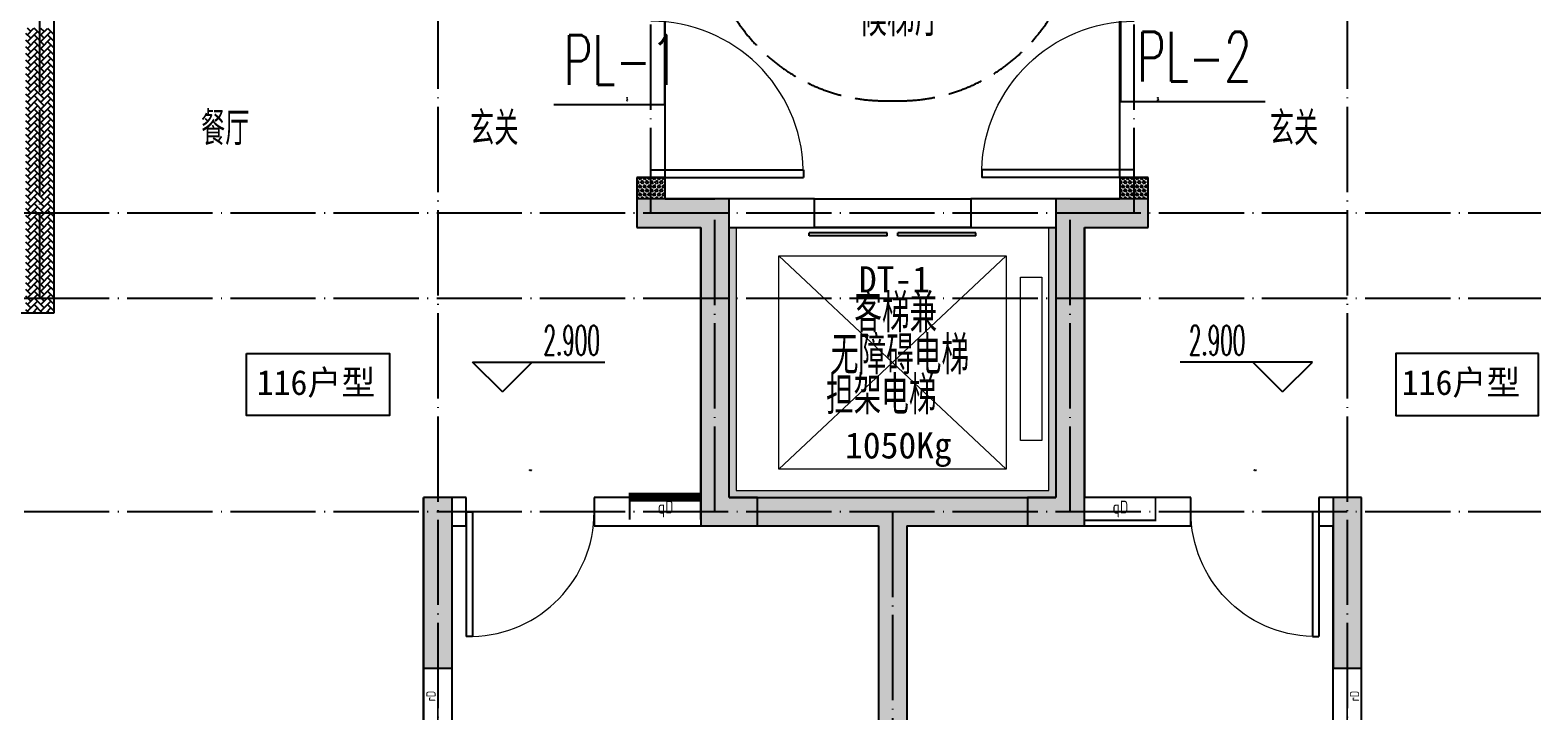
# Model space of a CAD drawing. Extents: x 27938 to 1507990, y 110129 to 923079.
# Drawn here: x 834347 to 844917, y 598848 to 603637 of the extents above; entities that cross this region are included whole.
import ezdxf

# ---------------------------------------------------------------- set-up
doc = ezdxf.new("R2010")
doc.units = 0
doc.header["$LTSCALE"] = 1000
doc.header["$MEASUREMENT"] = 0
doc.linetypes.add('DASH', pattern=[0.35, 0.25, -0.1])
doc.linetypes.add('DOTE', pattern=[2.4200000000000004, 2, -0.2, 0.02, -0.2])
for name, color, linetype, lineweight in [('3.5方案汇报，与郭总、侯月琴确定户型_t8$0$STAIR', 2, 'Continuous', 18), ('EQUIP-消防', 3, 'Continuous', 20), ('填充', 251, 'Continuous', 5)]:
    doc.layers.add(name, color=color, linetype=linetype, lineweight=lineweight)
for name, color, linetype in [('COLUMN', 9, 'Continuous'), ('DIM_ELEV', 3, 'Continuous'), ('DIM_餐饮排水', 31, 'Continuous'), ('DOTE', 1, 'Continuous'), ('PUB_HATCH', 8, 'Continuous'), ('PUB_TEXT', 4, 'Continuous'), ('STAIR', 2, 'Continuous'), ('WALL', 9, 'Continuous'), ('WINDOW', 4, 'Continuous'), ('WINDOW_TEXT', 7, 'Continuous'), ('保温', 6, 'Continuous')]:
    doc.layers.add(name, color=color, linetype=linetype)
doc.styles.add('_TCH_DIM', font='SIMPLEX.shx', dxfattribs={"width": 0.7, "bigfont": 'GBCBIG.shx'})
doc.styles.add('_TCH_WINDOW', font='SIMPLEX.shx', dxfattribs={"width": 0.7, "height": 3.5, "bigfont": 'GBCBIG.shx'})
doc.styles.add('_TWT_SERIAL', font='SIMPLEX', dxfattribs={"width": 0.8, "height": 3.5, "bigfont": 'HZTXT'})
doc.styles.get("Standard").update_dxf_attribs({"font": 'gbenor.shx', "bigfont": 'gbcbig.shx'})
doc.styles.add('房间名称', font='TSSDENG', dxfattribs={"width": 0.8, "bigfont": 'HZTXT'})
doc.styles.add('黑体', font='simhei.ttf')
pattern_1 = [(90, (0, 0), (-16.49778, 1.010197673501861e-15), [9.525, -19.05]), (210, (0, 0), (8.248889999999996, -14.28749658604684), [9.525, -19.05]), (150, (5.83238038093927e-16, 9.525), (-8.248890000000003, -14.28749658604684), [9.525, -19.05])]

# ---------------------------------------------------------------- blocks, each defined once
blk = doc.blocks.new('GFDGFSDFGD')
at = {"layer": 'PUB_HATCH'}
for points in [[(431966.5784036494, 370823.7242366532), (431316.5776486206, 370823.7237811558), (431316.5776486206, 370623.7235008508), (431766.5784036494, 370623.7242366532), (431766.5784024601, 368523.7281419866), (432166.5784024601, 368523.7281419866), (432166.5784024601, 368723.7281419866), (431966.5784025923, 368723.7281419866)], [(434266.5790002493, 370823.7242364994), (434266.5790013064, 368723.7281418327), (434066.5790014386, 368723.7281418327), (434066.5790014386, 368523.7281418327), (434466.5790014386, 368523.7281418327), (434466.5790002493, 370623.7242364994), (434916.5797552781, 370623.723500697), (434916.5797552781, 370823.7237810019)], [(429816.5903770567, 368723.7167772611), (429816.5903740046, 367523.7257142118), (430016.5903773749, 367523.7239627372), (430016.5903773351, 368723.7167773817)], [(436416.5670283146, 368723.7167763724), (436216.5670280362, 368723.7167764931), (436216.5670279742, 367523.7239626549), (436416.5670313978, 367523.7257141294)]]:
    blk.add_hatch(color=0, dxfattribs=at).paths.add_polyline_path(points)
at = {"layer": 'COLUMN', "color": 0}
for p, q in [((431966.5784036494, 370823.7242366532), (431316.5776486206, 370823.7237811558)), ((431316.5776486206, 370823.7237811558), (431316.5776486206, 370623.7235008508)), ((431966.5784025923, 368723.7281419866), (431966.5784036494, 370823.7242366532)), ((434266.5790002493, 370823.7242364994), (434266.5790013064, 368723.7281418327)), ((434916.5797552781, 370823.7237810019), (434266.5790002493, 370823.7242364994)), ((434916.5797552781, 370623.723500697), (434916.5797552781, 370823.7237810019)), ((431316.5776486206, 370623.7235008508), (431766.5784036494, 370623.7242366532)), ((431766.5784036494, 370623.7242366532), (431766.5784024601, 368523.7281419866)), ((434466.5790014386, 368523.7281418327), (434466.5790002493, 370623.7242364994)), ((434466.5790002493, 370623.7242364994), (434916.5797552781, 370623.723500697)), ((429816.5903770567, 368723.7167772611), (429816.5903740046, 367523.7257142118)), ((430016.5903773351, 368723.7167773817), (429816.5903770567, 368723.7167772611)), ((430016.5903773749, 367523.7239627372), (430016.5903773351, 368723.7167773817)), ((432166.5784024601, 368723.7281419866), (431966.5784025923, 368723.7281419866)), ((432166.5784024601, 368523.7281419866), (432166.5784024601, 368723.7281419866)), ((434266.5790013064, 368723.7281418327), (434066.5790014386, 368723.7281418327)), ((434066.5790014386, 368723.7281418327), (434066.5790014386, 368523.7281418327)), ((436416.5670283146, 368723.7167763724), (436216.5670280362, 368723.7167764931)), ((436216.5670280362, 368723.7167764931), (436216.5670279742, 367523.7239626549)), ((436416.5670313978, 367523.7257141294), (436416.5670283146, 368723.7167763724)), ((431766.5784024601, 368523.7281419866), (432166.5784024601, 368523.7281419866)), ((434066.5790014386, 368523.7281418327), (434466.5790014386, 368523.7281418327)), ((429816.5903740046, 367523.7257142118), (430016.5903773749, 367523.7239627372)), ((436216.5670279742, 367523.7239626549), (436416.5670313978, 367523.7257141294))]:
    blk.add_line(p, q, dxfattribs=at)
blk = doc.blocks.new('GDFGDGRD')
at = {"layer": '保温', "linetype": 'ByBlock', "ltscale": 10}
h = blk.add_hatch(dxfattribs=at)
h.set_pattern_fill('AR-HBONE', color=251, scale=55)
h.set_pattern_definition([(45, (0, 0), (0, 47.41575231924514), [100.584, -33.528]), (135, (23.70786, 23.70786), (3.05311331771918e-15, 47.41575231924513), [100.584, -33.528])])
h.paths.add_polyline_path([(427216.5783803748, 370023.7249376682), (427216.5861217561, 372023.7235304342), (427016.5861217679, 372023.7237229171), (427016.5783803866, 370023.7251301511)])
at = {"layer": '保温', "linetype": 'Continuous', "ltscale": 10}
h = blk.add_hatch(dxfattribs=at)
h.set_pattern_fill('HEX', color=251, scale=10, angle=90, style=0)
h.set_pattern_definition(pattern_1)
h.paths.add_polyline_path([(431316.5779582471, 370823.724846115), (431516.5779419378, 370823.724846115), (431516.676856265, 370973.7247405107), (431316.6768725742, 370973.7249371556)])
h = blk.add_hatch(dxfattribs=at)
h.set_pattern_fill('HEX', color=251, scale=10, angle=90, style=0)
h.set_pattern_definition(pattern_1)
h.paths.add_polyline_path([(434916.5794610044, 370823.724846115), (434716.5794773137, 370823.724846115), (434716.4805629865, 370973.7247405107), (434916.4805466773, 370973.7249371556)])
h = blk.add_hatch(dxfattribs=at)
h.set_pattern_fill('HEX', color=251, scale=10, angle=90, style=0)
h.set_pattern_definition([(90, (-70765.89117912838, -151624.7360933621), (-16.49778, 1.010197673501861e-15), [9.525, -19.05]), (210, (-70765.89117912838, -151624.7360933621), (8.248889999999996, -14.28749658604684), [9.525, -19.05]), (150, (-70765.89117912838, -151615.2110933621), (-8.248890000000003, -14.28749658604684), [9.525, -19.05])])
h.paths.add_polyline_path([(434066.5790224251, 368523.7248330163), (434066.5789810187, 368723.7248300065), (432166.5783829462, 368723.7248300508), (432166.5784243525, 368523.7248330605)])
h = blk.add_hatch(dxfattribs=at)
h.set_pattern_fill('HEX', color=251, scale=10, angle=90, style=0)
h.set_pattern_definition([(90, (-70765.89117912838, -152124.7360933621), (-16.49778, 1.010197673501861e-15), [9.525, -19.05]), (210, (-70765.89117912838, -152124.7360933621), (8.248889999999996, -14.28749658604684), [9.525, -19.05]), (150, (-70765.89117912838, -152115.2110933621), (-8.248890000000003, -14.28749658604684), [9.525, -19.05])])
h.paths.add_polyline_path([(433016.677671614, 363923.7248245182), (433216.6776553047, 363923.7248245182), (433216.6776158109, 368523.7247332072), (433016.6776321201, 368523.7249298521)])
blk = doc.blocks.new('GDGRDGDRGDFD')
at = {"layer": 'EQUIP-消防', "const_width": 12.82051282052028}
blk.add_lwpolyline([(136866.5605577994, 335507.811971089), (136366.5605577994, 335507.8119710906), (136366.5605577991, 335347.8119710904), (136866.5605577991, 335347.8119710888)], close=True, dxfattribs=at)
at = {"layer": 'PUB_TEXT', "color": 7, "true_color": 0xffffff, "style": '房间名称', "width": 0.8}
blk.add_text('qD', height=90, dxfattribs=at).set_placement((136565.0499633249, 335395.5346836653))
blk = doc.blocks.new('FSFSFSFSEG')
at = {"layer": 'EQUIP-消防', "const_width": 12.82051282052028}
blk.add_lwpolyline([(136866.5605577994, 335152.5449090759), (136466.5605577994, 335152.5449090774), (136466.5605577991, 335052.5449090772), (136866.5605577991, 335052.5449090757)], close=True, dxfattribs=at)
at = {"layer": 'PUB_TEXT', "color": 7, "true_color": 0xffffff, "style": '房间名称', "width": 0.8}
blk.add_text('rD', height=64.8, dxfattribs=at).set_placement((136633.7425204425, 335069.0046025831))
blk = doc.blocks.new('GHFHFHTFHCSDCS')
blk.add_blockref('GDGRDGDRGDFD', (294900.0178471453, 33215.91286097257))
for name, p, rotation in [('GDGRDGDRGDFD', (298100.9974941605, 33215.50885790785), 0.0001673532306091649), ('FSFSFSFSEG', (764969.1235946793, 230657.1642343822), 89.99999999297357), ('FSFSFSFSEG', (771469.123604604, 230657.164233585), 89.99999999297357)]:
    blk.add_blockref(name, p, dxfattribs=dict(rotation=rotation))
blk = doc.blocks.new('$DorLib2D$00000001')
at = {"color": 0}
for p, q in [((0.45, 0.9750000000000001), (0.5000000000000002, 0.9750000000000001)), ((0.45, 0), (0.45, 0.9750000000000001)), ((0.5, 0), (0.5, 0.9750000000000001)), ((0.5, 0), (0.45, 0))]:
    blk.add_line(p, q, dxfattribs=at)
at = {"color": 0, "lineweight": 13}
blk.add_arc((0.475, 0), 0.975, 91.4692835813538, 180, dxfattribs=at)
blk = doc.blocks.new('$DORLIB2D$00000127')
at = {"color": 0}
for points in [[(-0.5333333333328483, 0.7948983154366971), (-0.5333333333328483, 0.690405644187237)], [(-0.03333333333284827, 0.7948983154366971), (-0.5333333333328483, 0.7948983154366971)], [(-0.03333333333284827, 0.7948983154366971), (-0.03333333333284827, 0.690405644187237)], [(0.5333333333328483, 0.7948983154366971), (0.03333333333284827, 0.7948983154366971)], [(0.03333333333284827, 0.7948983154366971), (0.03333333333284827, 0.690405644187237)], [(0.5333333333328483, 0.7948983154366971), (0.5333333333328483, 0.690405644187237)], [(-0.03333333333284827, 0.690405644187237), (-0.5333333333328483, 0.690405644187237)], [(0.5333333333328483, 0.690405644187237), (0.03333333333284827, 0.690405644187237)], [(0.5, 0.4999999999999858), (-0.5, 0.4999999999999858)]]:
    blk.add_lwpolyline(points, dxfattribs=at)

msp = doc.modelspace()

# ---------------------------------------------------------------- hatches: boundary and pattern name
at = {"layer": '填充'}
h = msp.add_hatch(dxfattribs=at)
h.set_pattern_fill('隔热材料02', color=8, scale=100, style=0)
h.set_pattern_definition([(0, (-333791.8186238902, -8389.82075731398), (0, 50), []), (0, (-333791.8186238902, -8373.15425731393), (0, 50), []), (270, (-333748.0771238902, -8364.523007313954), (50, -9.184850993605149e-15), [5.01775, -44.98225]), (270, (-333785.5358738902, -8364.523007313954), (50, -9.184850993605149e-15), [5.01775, -44.98225]), (90, (-333760.0241238901, -8398.452007313957), (-50, 3.061616997868383e-15), [5.01775, -44.98225]), (90, (-333773.5891238903, -8398.452007313957), (-50, 3.061616997868383e-15), [5.01775, -44.98225]), (180, (-333741.7943738902, -8406.487507313956), (-6.123233995736766e-15, -50), [50.02425, 0.02425]), (135, (-333755.7516238901, -8403.978757313918), (2.775557561562891e-15, 49.99987405109137), [4.268000000000001, -66.44274999999999]), (116.56505, (-333708.7696238901, -8400.960757313995), (0.0001128305918363104, 49.99993342107836), [2.804999999999996, -108.9984999999999]), (116.56505, (-333758.7696238901, -8400.960757313995), (0.0001128305918363104, 49.99993342107836), [2.804999999999996, -108.9984999999999]), (153.43495, (-333700.7341238901, -8406.487507313956), (-0.0001128305918057793, 49.99993342107837), [5.609999999999999, -106.1935]), (153.43495, (-333750.7341238901, -8406.487507313956), (-0.0001128305918057793, 49.99993342107837), [5.609999999999999, -106.1935]), (63.43495000000001, (-333710.0241238901, -8393.434257313958), (-0.0001128305918307593, 49.99993342107837), [26.714, -85.0895]), (63.43495000000001, (-333760.0241238901, -8393.434257313958), (-0.0001128305918307593, 49.99993342107837), [26.714, -85.0895]), (116.56505, (-333698.0771238902, -8364.523007313954), (0.0001128305918363104, 49.99993342107836), [2.804999999999996, -108.9984999999999]), (116.56505, (-333748.0771238902, -8364.523007313954), (0.0001128305918363104, 49.99993342107836), [2.804999999999996, -108.9984999999999]), (135, (-333749.3316238902, -8362.014257313916), (2.775557561562891e-15, 49.99987405109137), [4.268000000000001, -66.44274999999999]), (153.43495, (-333702.3496238901, -8358.996257313993), (-0.0001128305918057793, 49.99993342107837), [5.609999999999999, -106.1935]), (153.43495, (-333752.3496238901, -8358.996257313993), (-0.0001128305918057793, 49.99993342107837), [5.609999999999999, -106.1935]), (45, (-333784.2813738901, -8362.014257313916), (0, 49.99987405109137), [4.268000000000001, -66.44274999999999]), (63.43495000000001, (-333735.5358738902, -8364.523007313954), (-0.0001128305918307593, 49.99993342107837), [2.805, -108.9985]), (63.43495000000001, (-333785.5358738902, -8364.523007313954), (-0.0001128305918307593, 49.99993342107837), [2.805, -108.9985]), (26.56505, (-333731.2636238902, -8358.996257313993), (0.0001128305918307593, 49.99993342107837), [5.609999999999999, -106.1935]), (26.56505, (-333781.2636238902, -8358.996257313993), (0.0001128305918307593, 49.99993342107837), [5.609999999999999, -106.1935]), (116.56505, (-333723.5891238903, -8393.434257313958), (0.0001128305918363104, 49.99993342107836), [26.71399999999997, -85.08949999999987]), (116.56505, (-333773.5891238903, -8393.434257313958), (0.0001128305918363104, 49.99993342107836), [26.71399999999997, -85.08949999999987]), (45, (-333777.8613738902, -8403.978757313918), (0, 49.99987405109137), [4.268000000000001, -66.44274999999999]), (63.43495000000001, (-333724.8433738903, -8400.960757313995), (-0.0001128305918307593, 49.99993342107837), [2.805, -108.9985]), (63.43495000000001, (-333774.8433738903, -8400.960757313995), (-0.0001128305918307593, 49.99993342107837), [2.805, -108.9985]), (26.56505, (-333732.8791238901, -8406.487507313956), (0.0001128305918307593, 49.99993342107837), [5.609999999999999, -106.1935]), (26.56505, (-333782.8791238901, -8406.487507313956), (0.0001128305918307593, 49.99993342107837), [5.609999999999999, -106.1935])])
h.paths.add_polyline_path([(841516.5787051426, 602248.8100464001), (841566.5787051426, 602248.8100463984), (841566.5787050747, 600348.8100463783), (839266.578705065, 600348.8100463962), (839266.5787050386, 602248.8100463996), (839316.5787050386, 602248.8100463988), (839316.5787050643, 600398.8100463933), (841516.5787050764, 600398.8100463788)])

# ---------------------------------------------------------------- linework, layer by layer
at = {"color": 8}
for points in [[(835869.514499557, 601362.4561259602), (836875.514499557, 601362.4561259602), (836875.514499557, 600926.4561259602), (835869.514499557, 600926.4561259602)], [(844963.6429196969, 601362.4561259602), (843957.6429196969, 601362.4561259602), (843957.6429196969, 600926.4561259602), (844963.6429196969, 600926.4561259602)]]:
    msp.add_lwpolyline(points, close=True, dxfattribs=at)
at = {"layer": '3.5方案汇报，与郭总、侯月琴确定户型_t8$0$STAIR', "color": 8}
for p, q in [((841216.5790017142, 602048.8100463451), (839616.5790017138, 600548.8100463465)), ((839616.5790017138, 602048.8100463451), (841216.5790017142, 600548.8100463465))]:
    msp.add_line(p, q, dxfattribs=at)
for points in [[(839616.5790017138, 600548.8100463465), (839616.5790017138, 602048.8100463451), (841216.5790017142, 602048.8100463451), (841216.5790017142, 600548.8100463465)], [(841316.5790017047, 600748.810046462), (841316.5790017047, 601898.8100464625), (841466.5790017075, 601898.8100464625), (841466.5790017075, 600748.810046462)]]:
    msp.add_lwpolyline(points, close=True, dxfattribs=at)
at = {"layer": 'DIM_ELEV', "color": 8}
for p, q in [((837671.496407581, 601091.6002579251), (837461.496407581, 601301.6002579251)), ((837461.496407581, 601301.6002579251), (838392.3850690972, 601301.6002579251)), ((837671.496407581, 601091.6002579251), (837881.496407581, 601301.6002579251)), ((843371.6610116728, 601301.6002579251), (842440.7723501567, 601301.6002579251)), ((843161.6610116728, 601091.6002579251), (842951.6610116728, 601301.6002579251)), ((843161.6610116728, 601091.6002579251), (843371.6610116728, 601301.6002579251))]:
    msp.add_line(p, q, dxfattribs=at)
at = {"layer": 'DIM_餐饮排水'}
for p, q in [((838811.3850895197, 606143.8106431351), (838811.3850895197, 603111.6724765473)), ((842021.7723158537, 606143.8106431351), (842021.7723158537, 603134.5794765472)), ((842021.7723158537, 603134.5794765472), (843038.2807811407, 603134.5794765472)), ((838811.3850895197, 603111.6724765473), (838032.8938178923, 603111.6724765473))]:
    msp.add_line(p, q, dxfattribs=at)
at = {"layer": 'DOTE', "color": 169, "linetype": 'DOTE', "ltscale": 0.3}
for p, q in [((834416.5787021646, 601748.8100473222), (834416.5787027502, 612948.8100463543)), ((837216.7956125877, 604548.8100471115), (837216.5572264311, 593448.8100475312)), ((843616.361792734, 604548.8100471115), (843616.6001788904, 593448.8100475312)), ((838716.5779594908, 602348.8100463725), (838716.5779592263, 603948.8100463734)), ((842116.5794645891, 602348.8100463725), (842116.5794648536, 603948.8100463734)), ((879916.5787020951, 602348.8100463724), (825916.5787028495, 602348.8100463726)), ((839166.5787074885, 600248.8100463784), (839166.5787075731, 602348.8100463543)), ((841666.5786978335, 600248.8100463304), (841666.5786977486, 602348.8100463543)), ((879916.5787020951, 601748.8100473221), (825916.5787028495, 601748.8100473222)), ((879916.5787020951, 600248.810045596), (825916.5787028495, 600248.8100466327)), ((840416.5787096269, 600248.8100463543), (840416.5787096269, 593448.8100475312))]:
    msp.add_line(p, q, dxfattribs=at)
at = {"layer": 'STAIR', "color": 8, "linetype": 'DASH'}
msp.add_lwpolyline([(839116.2185237729, 604388.8100462124, 0.4142135623699036), (840366.2185237729, 603138.8100462261), (840466.218523785, 603138.8100462261, 0.4142135623699035), (841716.218523785, 604388.8100462124)], format="xyb", dxfattribs=at)
at = {"layer": 'WALL', "color": 8}
for p, q in [((834516.5787020994, 601648.8100395435), (834516.5787020393, 604448.810038767)), ((838816.5779500183, 602598.8100536731), (838616.5779500706, 602598.81005364)), ((838616.5779500706, 602598.81005364), (838616.5779501136, 602248.8100463704)), ((838816.5779500774, 602448.810046353), (838816.5779500183, 602598.8100536731)), ((842216.5794646213, 602598.8100536445), (842016.5794646199, 602598.8100536774)), ((842016.5794646199, 602598.8100536774), (842016.579464592, 602448.810046382)), ((842216.5794645939, 602248.8100463712), (842216.5794646213, 602598.8100536445)), ((838816.5779500774, 602448.810046353), (839166.5787050743, 602448.8100463542)), ((839866.57900177, 602448.8100463488), (839166.5787050743, 602448.8100463542)), ((839866.57900177, 602248.8100463733), (839866.57900177, 602448.8100463488)), ((841666.5787050739, 602448.8100463542), (840966.5790016938, 602448.8100463488)), ((840966.5790016938, 602448.8100463488), (840966.5790016938, 602248.8100463733)), ((841666.5787096228, 602448.8100463542), (842016.579464592, 602448.810046382)), ((838616.5779501136, 602248.8100463704), (839066.578705173, 602248.8100463704)), ((839066.5787073572, 600348.8100463713), (839066.578705173, 602248.8100463704)), ((839266.5787073883, 600348.8100463811), (839266.5787052041, 602248.8100463487)), ((839266.5787052041, 602248.8100463487), (839866.57900177, 602248.8100463733)), ((840966.5790016938, 602248.8100463733), (841566.5787050917, 602248.8100463487)), ((841566.5787050917, 602248.8100463487), (841566.578705092, 600348.8100463442)), ((841766.5787050942, 602248.810046353), (841766.5787050943, 600348.810046381)), ((841766.5787050942, 602248.810046353), (842216.5794645939, 602248.8100463712)), ((833616.5787055754, 601648.810039347), (834516.5787020994, 601648.8100395435)), ((837116.5787021187, 597348.8100464127), (837116.5787024868, 600348.8100464089)), ((837416.5787026329, 600348.8100464103), (837116.5787024868, 600348.8100464089)), ((837416.5787026292, 600148.8100464208), (837416.5787026329, 600348.8100464103)), ((839066.5787073572, 600348.8100463713), (838316.578702633, 600348.810046393)), ((838316.578702633, 600348.810046393), (838316.5787026291, 600148.8100464012)), ((839266.5787073883, 600348.8100463811), (840416.5787096272, 600348.8100463575)), ((840416.5787096272, 600348.8100463575), (841566.578705092, 600348.8100463442)), ((842516.5787074928, 600348.8100464001), (841766.5787050943, 600348.810046381)), ((842516.5787074966, 600148.810046377), (842516.5787074928, 600348.8100464001)), ((843716.578712215, 600348.8100464186), (843416.5787074928, 600348.8100464174)), ((843416.5787074928, 600348.8100464174), (843416.5787074965, 600148.8100464011)), ((843716.5787125827, 597348.8100464132), (843716.578712215, 600348.8100464186)), ((837316.578702109, 597248.8100464034), (837316.5787024623, 600148.8100464182)), ((837316.5787024623, 600148.8100464182), (837416.5787026292, 600148.8100464208)), ((838316.5787026291, 600148.8100464012), (839166.5787074864, 600148.8100463782)), ((839166.578705072, 600148.8100463606), (840316.5787096277, 600148.8100463259)), ((840316.5787096277, 600148.8100463259), (840316.5787096277, 595548.8100393184)), ((840516.5787096277, 600148.8100463995), (840516.5787096279, 595548.8100393383)), ((840516.5787096277, 600148.8100463995), (841666.5787050737, 600148.8100463544)), ((841666.5787026614, 600148.8100463782), (842516.5787074966, 600148.810046377)), ((843416.5787074965, 600148.8100464011), (843516.5787122394, 600148.8100464279)), ((843516.5787125918, 597248.8100464034), (843516.5787122394, 600148.8100464279))]:
    msp.add_line(p, q, dxfattribs=at)
at = {"layer": 'WINDOW', "color": 8}
for p, q in [((838816.5779500704, 602598.8100536864), (838816.5779498885, 603698.8100536864)), ((842016.5794646305, 602598.8100536864), (842016.5794648123, 603698.8100536864)), ((839866.5790017141, 602448.8100463542), (840966.5790017141, 602448.8100463542)), ((839866.5790017141, 602248.8100463542), (840966.5790017141, 602248.8100463542))]:
    msp.add_line(p, q, dxfattribs=at)
at = {"layer": '填充', "color": 8}
msp.add_lwpolyline([(841516.5787051426, 602248.8100464001), (841566.5787051426, 602248.8100463984), (841566.5787050747, 600348.8100463783), (839266.578705065, 600348.8100463962), (839266.5787050386, 602248.8100463996), (839316.5787050386, 602248.8100463988), (839316.5787050643, 600398.8100463933), (841516.5787050764, 600398.8100463788)], close=True, dxfattribs=at)

# ---------------------------------------------------------------- block references
at = {"color": 8}
for name, p in [('GFDGFSDFGD', (407300.0000036058, 231625.0852148432)), ('GDFGDGRD', (407300, 231625.0852148208)), ('GHFHFHTFHCSDCS', (407300, 231625.0852148208))]:
    msp.add_blockref(name, p, dxfattribs=at)
at = {"layer": 'WINDOW', "color": 8}
ref = msp.add_blockref('$DorLib2D$00000001', (838716.5779499795, 603148.8100536698), dxfattribs=dict(at, xscale=-1100, yscale=-1100, zscale=-1100, rotation=90.00000000947153))
ref.add_attrib('A', 'YFDM1122', (838551.7343905533, 603138.380053622), dxfattribs={"layer": 'WINDOW_TEXT', "color": 8, "ltscale": 0.5, "height": 5.95, "rotation": 90.00000000947153, "style": '_TCH_WINDOW', "width": 0.4941176470588236})
ref = msp.add_blockref('$DorLib2D$00000001', (842116.5794647214, 603148.8100536698), dxfattribs=dict(at, xscale=-1100, yscale=1100, zscale=-1100, rotation=89.99999999052845))
ref.add_attrib('A', 'YFDM1122', (842287.3730287007, 603138.3800536209), dxfattribs={"layer": 'WINDOW_TEXT', "color": 8, "ltscale": 0.5, "height": 5.95, "rotation": 89.99999999052845, "style": '_TCH_WINDOW', "width": 0.4941176470588236})
at = {"layer": 'WINDOW', "color": 8, "xscale": 1100, "yscale": -200, "zscale": 1100}
msp.add_blockref('$DORLIB2D$00000127', (840416.5790017141, 602348.8100463542), dxfattribs=at)
at = {"layer": 'WINDOW', "color": 8}
ref = msp.add_blockref('$DorLib2D$00000001', (837866.5787026364, 600248.8100464032), dxfattribs=dict(at, xscale=900, yscale=900, zscale=900, rotation=179.9999999988986))
ref.add_attrib('A', 'M0922', (837859.7187026421, 600538.3350464033), dxfattribs={"layer": 'WINDOW_TEXT', "color": 8, "ltscale": 0.5, "height": 5.95, "rotation": 359.9999999988985, "style": '_TCH_WINDOW', "width": 0.4941176470588236})
ref = msp.add_blockref('$DorLib2D$00000001', (842966.5787075114, 600248.8100464032), dxfattribs=dict(at, xscale=900, yscale=-900, zscale=900, rotation=1.101422729913818e-09))
ref.add_attrib('A', 'M0922', (842959.7187075057, 600538.335046403), dxfattribs={"layer": 'WINDOW_TEXT', "color": 8, "ltscale": 0.5, "height": 5.95, "rotation": 1.101422729913818e-09, "style": '_TCH_WINDOW', "width": 0.4941176470588236})

# ---------------------------------------------------------------- texts
at = {"color": 8, "style": '黑体'}
for p in [(835941.5607753105, 601070.2690103969), (843999.8831607974, 601070.2690103969)]:
    msp.add_text('116户型', height=175, dxfattribs=at).set_placement(p)
at = {"layer": 'DIM_ELEV', "color": 7, "style": '_TCH_DIM', "width": 0.4941176470588236}
for p in [(837959.7850690971, 601350.6002579251), (842502.0923501566, 601350.6002579251)]:
    msp.add_text('2.900', height=208.25, dxfattribs=at).set_placement(p)
at = {"layer": 'DIM_餐饮排水', "color": 7, "style": '_TWT_SERIAL', "width": 0.6400000000000001}
for s, p in [('PL-1', (838102.8938178923, 603251.6724765473)), ('PL-2', (842136.2807811407, 603274.5794765472))]:
    msp.add_text(s, height=350, dxfattribs=at).set_placement(p)
at = {"layer": 'PUB_TEXT', "color": 8}
for s, height, p in [('候梯厅', 270.0709219858156, (840182.8493213034, 603593.2297130973)), ('餐厅', 236.3120567375886, (835550.0755117062, 602826.6063304123)), ('玄关', 236.3120567375886, (837443.2562002278, 602826.6063304123)), ('玄关', 236.3120567375886, (843071.9224956218, 602826.6063304123)), ('客梯兼', 270.0709219858156, (840147.4582230281, 601510.8908502612)), ('无障碍电梯', 270.0709219858156, (839982.8893151332, 601215.1206823498)), ('担架电梯', 270.0709219858156, (839948.4554746858, 600933.5619673874))]:
    msp.add_text(s, height=height, dxfattribs=at).set_placement(p)
at = {"layer": 'PUB_TEXT', "color": 8, "style": '黑体'}
for s, p in [('DT-1', (840179.4559398398, 601791.0612654857)), ('1050Kg', (840082.4559398398, 600623.3918460751))]:
    msp.add_text(s, height=184.0084388185654, dxfattribs=at).set_placement(p)

doc.saveas('drawing.dxf')
